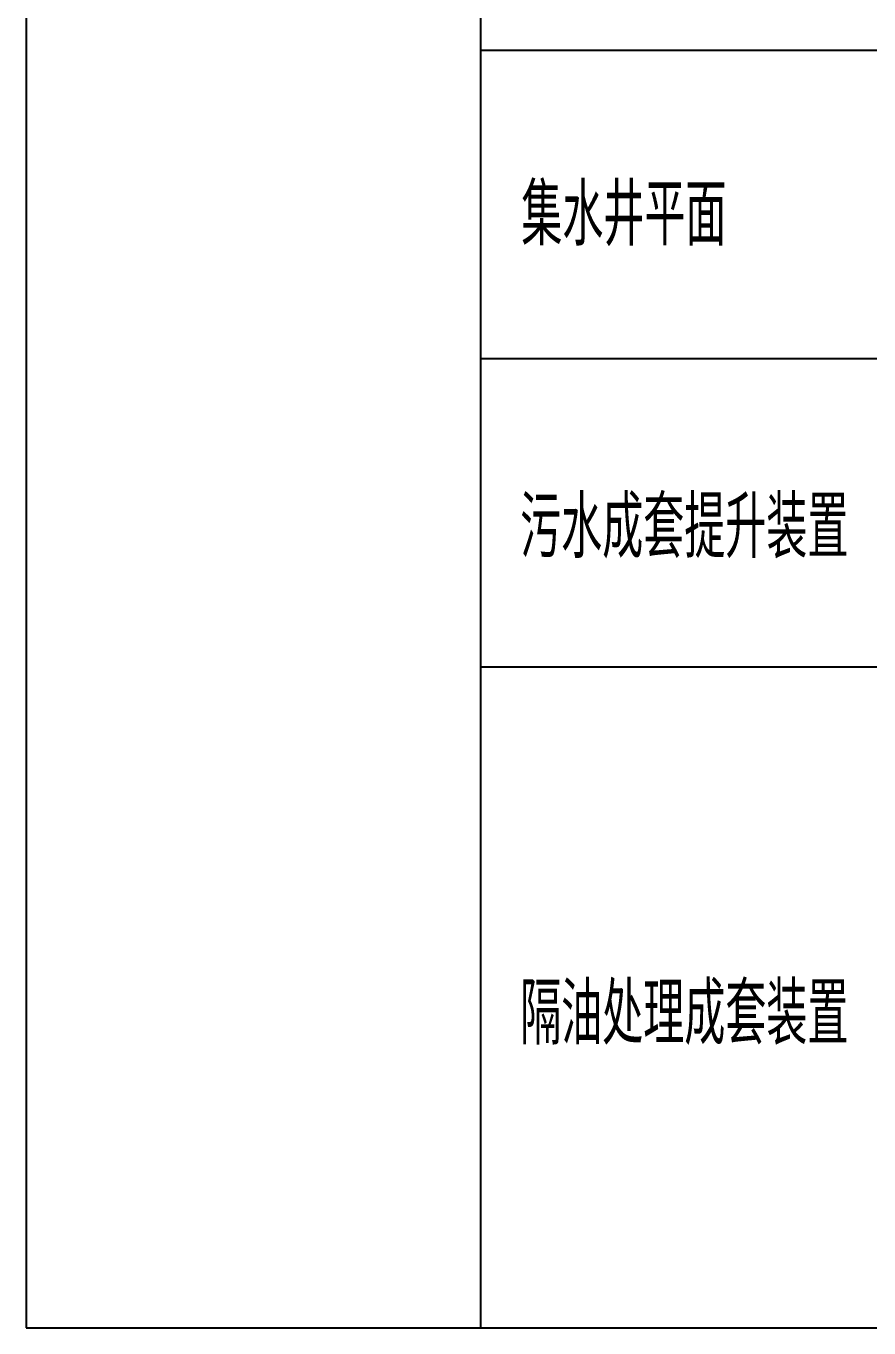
# Model space of a CAD drawing. Extents: x -84241 to 2571207, y -257021 to 1687411.
# Drawn here: x 71238 to 76018, y -15891 to -8505 of the extents above; entities that cross this region are included whole.
import ezdxf

# ---------------------------------------------------------------- set-up
doc = ezdxf.new("R2010")
doc.units = 0
doc.header["$LTSCALE"] = 1000
doc.layers.get('0').update_dxf_attribs({"linetype": 'CONTINUOUS'})
doc.layers.add('W-NOTE', color=40, linetype='CONTINUOUS')
doc.styles.add('TH-STYLE3', font='tssdeng.shx', dxfattribs={"width": 0.7, "bigfont": 'tssdchn.shx'})

msp = doc.modelspace()

# ---------------------------------------------------------------- linework, layer by layer
for p, q in [((71237.8242, 17109.1701), (71237.8242, -15890.8299)), ((73814.8308, 17109.1701), (73814.8308, -15890.8299)), ((73814.8308, -8640.8299), (89794.0823, -8640.8299)), ((73814.8308, -10390.8299), (89794.0823, -10390.8299)), ((73814.8308, -12140.8299), (89794.0823, -12140.8299)), ((71237.8242, -15890.8299), (89794.0823, -15890.8299))]:
    msp.add_line(p, q)

# ---------------------------------------------------------------- texts
at = {"layer": 'W-NOTE', "style": 'TH-STYLE3', "width": 0.7}
for s, p in [('集水井平面', (74046.2642, -9749.7861)), ('污水成套提升装置', (74039.702, -11522.7273)), ('隔油处理成套装置', (74039.702, -14282.7523))]:
    msp.add_text(s, height=350, dxfattribs=at).set_placement(p)

doc.saveas('drawing.dxf')
